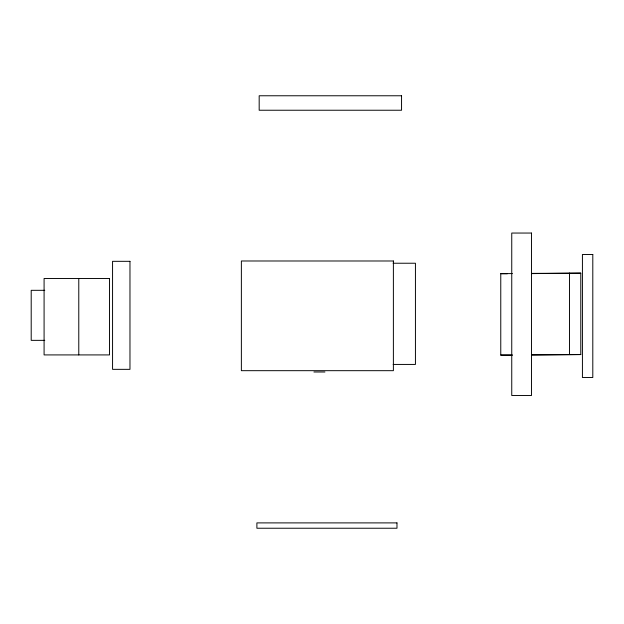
<?xml version="1.0" encoding="UTF-8"?>
<svg xmlns="http://www.w3.org/2000/svg" width="624" height="624" viewBox="0 0 624 624"><rect width="100%" height="100%" fill="white"/><g stroke="black" fill="none" stroke-linecap="round" stroke-linejoin="round"><path stroke-width="0.94" d="M324.932 371.99L313.911 371.99M512.062 355.204L500.768 355.095L500.768 273.679L512.382 273.569M531.742 273.39L580.78 273.148L580.78 354.557L531.414 355.025M531.414 273.608L580.78 273.148M500.768 355.095L512.382 354.986M531.742 354.806L580.78 354.557M393.143 263.234L415.436 263.234L415.436 364.432L393.143 364.432M44.756 290.316L31.2 290.316L31.2 340.353L44.756 340.353M500.768 273.679L507.351 273.741M569.486 273.039L569.486 354.455M78.78 278.491L78.78 354.916M401.552 95.768L259.178 95.768L259.178 110.237L401.552 110.237L401.552 95.768M531.484 233.048L511.75 233.048L511.75 395.515L531.484 395.515L531.484 233.048M592.8 254.491L582.426 254.491L582.426 377.512L592.8 377.512L592.8 254.491M393.385 260.988L241.371 260.988L241.371 370.679L393.385 370.679L393.385 260.988M129.971 261.323L112.562 261.323L112.562 369.346L129.971 369.346L129.971 261.323M109.52 278.491L44.086 278.491L44.086 354.916L109.52 354.916L109.52 278.491M396.981 522.896L256.893 522.896L256.893 528.232L396.981 528.232L396.981 522.896"/></g></svg>
